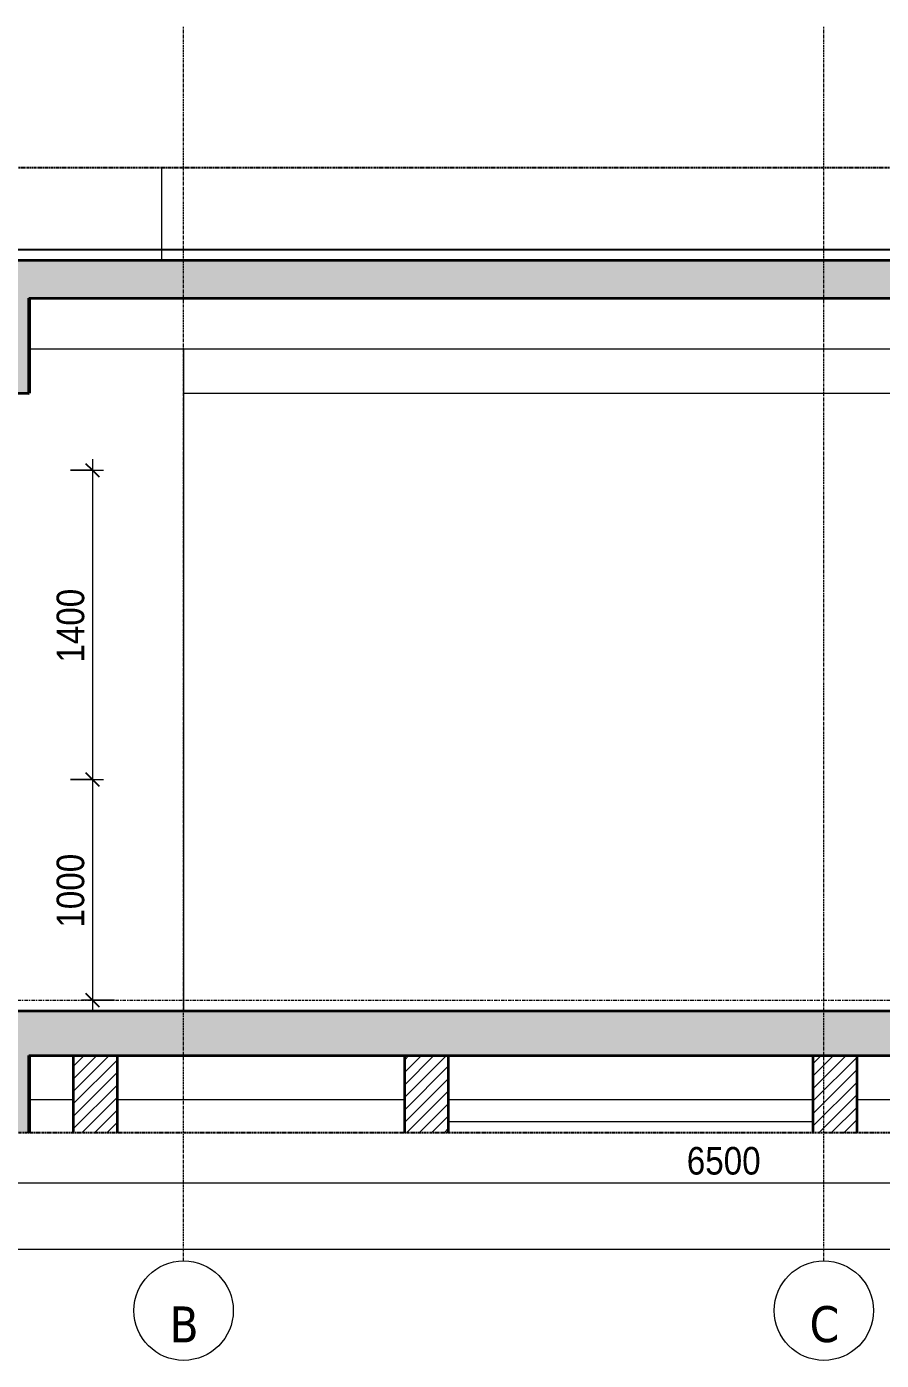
# Model space of a CAD drawing. Header units: millimetres. Extents: x 67190 to 250421, y 542 to 78637.
# Drawn here: x 112587 to 116458, y 570 to 6609 of the extents above; entities that cross this region are included whole.
import ezdxf

# ---------------------------------------------------------------- set-up
doc = ezdxf.new("R2010")
doc.units = ezdxf.units.MM
for name, pattern in [('Centre', [31.75, 6.35, -4.7625, 15.875, -4.7625]), ('Grid Line', [22.225, 12.7, -3.175, 3.175, -3.175]), ('Hidden', [7.14375, 4.7625, -2.38125]), ('IMPORT-CENTER _2_', [40.64, 25.4, -5.08, 5.08, -5.08])]:
    doc.linetypes.add(name, pattern=pattern)
for name, color, linetype, lineweight in [('0-6', 130, 'Continuous', 5), ('A-ANNO-DIMS', 211, 'Continuous', 9), ('A-ANNO-DIMS-50', 211, 'Continuous', 9), ('A-DETL-GENF', 92, 'Continuous', 18), ('A-DETL-GENF-4', 92, 'Hidden', 25), ('A-DETL-GENF-5', 9, 'Continuous', 18), ('A-DETL-MEDM', 33, 'Continuous', 35), ('A-FLOR-LEVL-2', 51, 'Centre', 9), ('A-WALL', 113, 'Continuous', 18), ('A-WALL-2', 250, 'Continuous', 35), ('A-WALL-PATT-2', 111, 'Continuous', 18), ('G-IMPT', 8, 'Continuous', 18), ('G-IMPT-3', 8, 'IMPORT-CENTER _2_', 18), ('M-EQPM', 50, 'Continuous', 18), ('M-EQPM-2', 50, 'Continuous', 25), ('S-BEAM-1', 71, 'Continuous', 5), ('S-BEAM-2', 7, 'Continuous', 18), ('S-BEAM-3', 90, 'Continuous', 50), ('S-COLS-7', 7, 'Continuous', 18), ('S-GRID-1', 1, 'Grid Line', 9), ('S-GRID-IDEN', 1, 'Continuous', 9)]:
    doc.layers.add(name, color=color, linetype=linetype, lineweight=lineweight)
doc.styles.add('Tahoma_B', font='tahomabd.ttf', dxfattribs={"height": 162.5})
doc.styles.add('UTM Avo', font='', dxfattribs={"width": 0.9, "height": 125})
doc.styles.get('UTM Avo').set_extended_font_data('UTM Avo')
doc.dimstyles.new('1_Dim_chi_tiet_2_5', dxfattribs={"dimscale": 304.8, "dimtxt": 124.912619, "dimasz": 0.19685, "dimexe": 0.164042, "dimexo": 0.0625, "dimgap": 0.016404, "dimtad": 1, "dimdec": 0, "dimrnd": 5, "dimzin": 0, "dimdsep": 46, "dimtxsty": 'UTM Avo', "dimblk1": 'OBLIQUE', "dimblk2": 'OBLIQUE', "dimsah": 1, "dimcen": 0.09, "dimdle": 0.164042, "dimazin": 0, "dimtfac": 1, "dimtdec": 4, "dimtix": 1, "dimtmove": 0, "dimatfit": 3, "dimfxl": 0.328084, "dimfxlon": 1, "dimtvp": 1, "dimtolj": 1, "dimtzin": 0, "dimarcsym": 2})
pattern_1 = [(45, (116194.962, 15875), (-28.28427, 28.28427), [])]

# ---------------------------------------------------------------- blocks, each defined once
blk = doc.blocks.new('NCV_TKTC_KET CAU_rvt-4-TKCS_CĂN HỘ LOẠI 5 - MẶT CẮT 3')
at = {"layer": 'S-BEAM-1'}
for points in [[(24836.9, 4950), (24836.9, 5380), (24835.3, 5380), (24835.3, 4950)], [(24836.9, 1600), (24836.9, 1950), (24835.3, 1950), (24835.3, 1600)]]:
    blk.add_hatch(color=256, dxfattribs=at).paths.add_polyline_path(points)
at = {"layer": 'S-BEAM-2'}
for p, q in [((24836.9, 5150), (28836.9, 5150)), ((25536.9, 5150), (25536.9, 4950)), ((25536.9, 4950), (30786.5, 4950)), ((24836.9, 1750), (25036.9, 1750)), ((25236.9, 1750), (26536.9, 1750)), ((26736.9, 1750), (28386.9, 1750)), ((28586.9, 1750), (28836.9, 1750))]:
    blk.add_line(p, q, dxfattribs=at)
at = {"layer": 'S-BEAM-3'}
for p, q in [((24836.9, 4950), (24836.9, 5380)), ((24835.3, 4950), (24836.9, 4950)), ((24836.9, 1600), (24836.9, 1950))]:
    blk.add_line(p, q, dxfattribs=at)
at = {"layer": 'S-COLS-7'}
for p, q in [((25436.9, 5971.8), (25436.9, 5550)), ((25536.9, 4950), (25536.9, 2150))]:
    blk.add_line(p, q, dxfattribs=at)
blk = doc.blocks.new('TKTC_XREF_251221_MB TANG 2-7 - TKTC_XREF_260130_MB TANG 2-5_dwg_THU NUOC - THU NUOC-444531-TKCS_MB TẦNG 1-4746810-TKCS_CĂN HỘ LOẠI 5 - MẶT CẮT 3')
at = {"layer": 'G-IMPT'}
for p, q in [((25012, 5600), (25162, 5600)), ((25162, 5600), (25012, 5600)), ((25037, 5600), (25137, 5600)), ((25137, 5600), (25037, 5600)), ((25052.9, 5600), (25046.9, 5600)), ((25046.9, 5600), (25052.9, 5600)), ((25059.3, 5600), (25065.3, 5600)), ((25065.3, 5600), (25059.3, 5600)), ((25071.7, 5600), (25077.7, 5600)), ((25077.7, 5600), (25071.7, 5600)), ((25090.2, 5600), (25084.2, 5600)), ((25084.2, 5600), (25090.2, 5600)), ((25090.2, 5600), (25084.2, 5600)), ((25084.2, 5600), (25090.2, 5600)), ((25087, 5600), (25087, 5600)), ((25087, 5600), (25087, 5600)), ((25087, 5600), (25087, 5600)), ((25087, 5600), (25087, 5600)), ((25102.2, 5600), (25096.2, 5600)), ((25096.2, 5600), (25102.2, 5600)), ((25114.6, 5600), (25108.6, 5600)), ((25108.6, 5600), (25114.6, 5600)), ((25121, 5600), (25127, 5600)), ((25127, 5600), (25121, 5600))]:
    blk.add_line(p, q, dxfattribs=at)
blk = doc.blocks.new('TKTC_XREF_251221_MB TANG 2-7 - TKTC_XREF_260130_MB TANG 2-5_dwg_$cc-4746806-TKCS_CĂN HỘ LOẠI 5 - MẶT CẮT 3')
at = {"layer": 'G-IMPT-3'}
for p, q in [((25953.3, 5600), (25832.2, 5600)), ((25893.1, 5600), (25892.4, 5600))]:
    blk.add_line(p, q, dxfattribs=at)
at = {"layer": 'M-EQPM'}
for p, q in [((25937.8, 5600), (25847.8, 5600)), ((25847.8, 5600), (25892.8, 5600)), ((25892.5, 5600), (25892.5, 5600)), ((25892.8, 5600), (25937.8, 5600))]:
    blk.add_line(p, q, dxfattribs=at)
blk = doc.blocks.new('TKTC_XREF_251221_MB TANG 2-7 - TKTC_XREF_260130_MB TANG 2-5_dwg_CUM U_DN100-V79-TKCS_CĂN HỘ LOẠI 5 - MẶT CẮT 3')
at = {"layer": 'G-IMPT'}
for p, q in [((25838.6, 5600), (25837.1, 5600)), ((25837.1, 5600), (25849.3, 5600)), ((25838.6, 5600), (25840.9, 5600)), ((25847.7, 5600), (25838.6, 5600)), ((25839.8, 5600), (25846.6, 5600)), ((25949, 5600), (25840, 5600)), ((25840.9, 5600), (25845.5, 5600)), ((25841.2, 5600), (25841.9, 5600)), ((25841.2, 5600), (25845.2, 5600)), ((25841.9, 5600), (25844.5, 5600)), ((25841.9, 5600), (25844.5, 5600)), ((25841.9, 5600), (25844.5, 5600)), ((25844.5, 5600), (25845.2, 5600)), ((25845.5, 5600), (25847.7, 5600)), ((25942.7, 5600), (25846.4, 5600)), ((25846.4, 5600), (25849.5, 5600)), ((25849.3, 5600), (25847.7, 5600)), ((25939.5, 5600), (25849.5, 5600)), ((25942.7, 5600), (25939.5, 5600)), ((25941.3, 5600), (25939.8, 5600)), ((25939.8, 5600), (25951.9, 5600)), ((25941.3, 5600), (25943.6, 5600)), ((25950.4, 5600), (25941.3, 5600)), ((25942.4, 5600), (25949.2, 5600)), ((25943.6, 5600), (25948.1, 5600)), ((25943.8, 5600), (25944.6, 5600)), ((25943.8, 5600), (25947.8, 5600)), ((25944.6, 5600), (25947.1, 5600)), ((25944.6, 5600), (25947.1, 5600)), ((25944.6, 5600), (25947.1, 5600)), ((25947.1, 5600), (25947.8, 5600)), ((25948.1, 5600), (25950.4, 5600)), ((25951.9, 5600), (25950.4, 5600))]:
    blk.add_line(p, q, dxfattribs=at)
blk = doc.blocks.new('TKTC_XREF_251221_MB TANG 2-7 - TKTC_XREF_260130_MB TANG 2-5_dwg_$cc-V83-TKCS_CĂN HỘ LOẠI 5 - MẶT CẮT 3')
at = {"layer": 'G-IMPT-3'}
for p, q in [((25236.5, 5600), (25357.6, 5600)), ((25296.7, 5600), (25297.3, 5600))]:
    blk.add_line(p, q, dxfattribs=at)
at = {"layer": 'M-EQPM'}
for p, q in [((25297, 5600), (25252, 5600)), ((25252, 5600), (25342, 5600)), ((25342, 5600), (25297, 5600)), ((25297.3, 5600), (25297.3, 5600))]:
    blk.add_line(p, q, dxfattribs=at)
blk = doc.blocks.new('TKTC_XREF_251221_MB TANG 2-7 - TKTC_XREF_260130_MB TANG 2-5_dwg_CUM U_DN100-V84-TKCS_CĂN HỘ LOẠI 5 - MẶT CẮT 3')
at = {"layer": 'G-IMPT'}
for p, q in [((25241.6, 5600), (25239.3, 5600)), ((25247.3, 5600), (25240.5, 5600)), ((25240.7, 5600), (25240.8, 5600)), ((25240.8, 5600), (25349.7, 5600)), ((25246.1, 5600), (25241.6, 5600)), ((25241.6, 5600), (25241.6, 5600)), ((25242.6, 5600), (25241.8, 5600)), ((25245.1, 5600), (25242.6, 5600)), ((25245.1, 5600), (25242.6, 5600)), ((25245.1, 5600), (25242.6, 5600)), ((25245.9, 5600), (25245.1, 5600)), ((25248.4, 5600), (25246.1, 5600)), ((25246.1, 5600), (25246.1, 5600)), ((25247.1, 5600), (25343.4, 5600)), ((25250.3, 5600), (25340.3, 5600)), ((25344.2, 5600), (25342, 5600)), ((25349.9, 5600), (25343.1, 5600)), ((25348.8, 5600), (25344.2, 5600)), ((25344.2, 5600), (25344.2, 5600)), ((25345.2, 5600), (25344.5, 5600)), ((25347.8, 5600), (25345.2, 5600)), ((25347.8, 5600), (25345.2, 5600)), ((25347.8, 5600), (25345.2, 5600)), ((25348.5, 5600), (25347.8, 5600)), ((25351, 5600), (25348.8, 5600)), ((25348.8, 5600), (25348.8, 5600)), ((25349.7, 5600), (25349.7, 5600))]:
    blk.add_line(p, q, dxfattribs=at)
at = {"layer": 'G-IMPT', "flags": 128}
for points in [[(25248.4, 5600), (25249.9, 5600), (25249.9, 5600), (25237.8, 5600), (25237.8, 5600), (25239.3, 5600)], [(25239.3, 5600), (25239.3, 5600), (25248.4, 5600), (25248.4, 5600)], [(25245.9, 5600), (25245.9, 5600), (25241.8, 5600), (25241.8, 5600)], [(25247, 5600), (25247.1, 5600), (25250.3, 5600)], [(25343.3, 5600), (25343.4, 5600), (25340.3, 5600)], [(25351.1, 5600), (25352.6, 5600), (25352.6, 5600), (25340.4, 5600), (25340.4, 5600), (25342, 5600)], [(25342, 5600), (25342, 5600), (25351.1, 5600), (25351, 5600)], [(25348.5, 5600), (25348.5, 5600), (25344.5, 5600), (25344.5, 5600)]]:
    blk.add_lwpolyline(points, dxfattribs=at)
blk = doc.blocks.new('TKTC_XREF_251221_MB TANG 2-7 - TKTC_XREF_260130_MB TANG 2-5_dwg_$cc-V85-TKCS_CĂN HỘ LOẠI 5 - MẶT CẮT 3')
at = {"layer": 'G-IMPT-3'}
for p, q in [((25790.8, 5600), (25669.7, 5600)), ((25729.8, 5600), (25730.6, 5600))]:
    blk.add_line(p, q, dxfattribs=at)
at = {"layer": 'M-EQPM'}
for p, q in [((25685.2, 5600), (25685.2, 5600)), ((25730.2, 5600), (25729.9, 5600)), ((25729.9, 5600), (25730.5, 5600)), ((25730.5, 5600), (25730.2, 5600))]:
    blk.add_line(p, q, dxfattribs=at)
blk = doc.blocks.new('TKTC_XREF_251221_MB TANG 2-7 - TKTC_XREF_260130_MB TANG 2-5_dwg_CUM U_DN100-V86-TKCS_CĂN HỘ LOẠI 5 - MẶT CẮT 3')
at = {"layer": 'G-IMPT'}
for p, q in [((25666.2, 5600), (25667, 5600)), ((25667, 5600), (25666.2, 5600)), ((25666.2, 5600), (25667, 5600)), ((25667, 5600), (25666.2, 5600)), ((25671.3, 5600), (25667, 5600)), ((25667, 5600), (25671.3, 5600)), ((25671.3, 5600), (25667, 5600)), ((25667, 5600), (25671.3, 5600)), ((25672.1, 5600), (25672.1, 5600)), ((25672.1, 5600), (25672.1, 5600)), ((25672.1, 5600), (25675.8, 5600)), ((25675.8, 5600), (25672.1, 5600)), ((25675.8, 5600), (25672.1, 5600)), ((25675.8, 5600), (25672.1, 5600)), ((25672.1, 5600), (25675.8, 5600)), ((25675.8, 5600), (25672.1, 5600)), ((25675.8, 5600), (25672.1, 5600)), ((25675.8, 5600), (25672.1, 5600)), ((25675.8, 5600), (25677.4, 5600)), ((25677.4, 5600), (25675.8, 5600)), ((25675.8, 5600), (25677.4, 5600)), ((25677.4, 5600), (25675.8, 5600)), ((25677.4, 5600), (25728.7, 5600)), ((25677.4, 5600), (25728.7, 5600)), ((25677.4, 5600), (25728.7, 5600)), ((25677.4, 5600), (25728.7, 5600)), ((25728.7, 5600), (25775.6, 5600)), ((25775.6, 5600), (25728.7, 5600)), ((25728.7, 5600), (25728.7, 5600)), ((25728.7, 5600), (25781.8, 5600)), ((25781.8, 5600), (25728.7, 5600))]:
    blk.add_line(p, q, dxfattribs=at)
blk = doc.blocks.new('TKTC_XREF_251221_MB TANG 2-7 - TKTC_XREF_260130_MB TANG 2-5_dwg_$cc-V87-TKCS_CĂN HỘ LOẠI 5 - MẶT CẮT 3')
at = {"layer": 'G-IMPT-3'}
for p, q in [((24345.4, 5600), (24498.4, 5600)), ((24421.9, 5600), (24421.9, 5600))]:
    blk.add_line(p, q, dxfattribs=at)
at = {"layer": 'M-EQPM'}
for p, q in [((24421.9, 5600), (24367.8, 5600)), ((24367.8, 5600), (24421.9, 5600)), ((24421.9, 5600), (24409.4, 5600)), ((24409.4, 5600), (24421.9, 5600)), ((24421.9, 5600), (24434.4, 5600)), ((24434.4, 5600), (24421.9, 5600)), ((24478.8, 5600), (24478.8, 5600))]:
    blk.add_line(p, q, dxfattribs=at)
blk = doc.blocks.new('TKTC_XREF_251221_MB TANG 2-7 - TKTC_XREF_260130_MB TANG 2-5_dwg_CUM U_DN100-V88-TKCS_CĂN HỘ LOẠI 5 - MẶT CẮT 3')
at = {"layer": 'G-IMPT'}
for p, q in [((24421.9, 5600), (24354.8, 5600)), ((24354.8, 5600), (24421.9, 5600)), ((24421.9, 5600), (24362.6, 5600)), ((24362.6, 5600), (24421.9, 5600)), ((24421.9, 5600), (24421.9, 5600)), ((24486.7, 5600), (24421.9, 5600)), ((24486.7, 5600), (24421.9, 5600)), ((24486.8, 5600), (24421.9, 5600)), ((24486.8, 5600), (24421.9, 5600)), ((24488.7, 5600), (24486.7, 5600)), ((24486.7, 5600), (24488.7, 5600)), ((24488.7, 5600), (24486.8, 5600)), ((24486.8, 5600), (24488.7, 5600)), ((24493.5, 5600), (24488.7, 5600)), ((24488.7, 5600), (24493.5, 5600)), ((24488.7, 5600), (24493.5, 5600)), ((24488.7, 5600), (24493.5, 5600)), ((24493.5, 5600), (24488.7, 5600)), ((24488.7, 5600), (24493.5, 5600)), ((24488.7, 5600), (24493.5, 5600)), ((24488.7, 5600), (24493.5, 5600)), ((24493.5, 5600), (24493.5, 5600)), ((24493.5, 5600), (24493.5, 5600)), ((24494.4, 5600), (24499.8, 5600)), ((24499.8, 5600), (24494.4, 5600)), ((24494.4, 5600), (24499.8, 5600)), ((24499.8, 5600), (24494.4, 5600)), ((24500.8, 5600), (24499.8, 5600)), ((24499.8, 5600), (24500.8, 5600)), ((24500.8, 5600), (24499.8, 5600)), ((24499.8, 5600), (24500.8, 5600))]:
    blk.add_line(p, q, dxfattribs=at)
blk = doc.blocks.new('TKTC_XREF_251221_MB TANG 2-7 - TKTC_XREF_260130_MB TANG 2-5_dwg_CUM U_DN100-V74-TKCS_CĂN HỘ LOẠI 5 - MẶT CẮT 3')
at = {"layer": 'G-IMPT'}
for p, q in [((28978.7, 5600), (28980.9, 5600)), ((28979.8, 5600), (28986.6, 5600)), ((28980.1, 5600), (28980.4, 5600)), ((29089.4, 5600), (28980.4, 5600)), ((28980.9, 5600), (28985.5, 5600)), ((28981, 5600), (28980.9, 5600)), ((28981.2, 5600), (28981.9, 5600)), ((28981.9, 5600), (28984.4, 5600)), ((28981.9, 5600), (28984.5, 5600)), ((28981.9, 5600), (28984.5, 5600)), ((28984.4, 5600), (28985.2, 5600)), ((28985.5, 5600), (28987.8, 5600)), ((28985.5, 5600), (28985.5, 5600)), ((29083.1, 5600), (28986.7, 5600)), ((29079.9, 5600), (28989.9, 5600)), ((29081.3, 5600), (29083.6, 5600)), ((29082.4, 5600), (29089.3, 5600)), ((29083.6, 5600), (29088.1, 5600)), ((29083.6, 5600), (29083.6, 5600)), ((29083.8, 5600), (29084.5, 5600)), ((29084.5, 5600), (29087.1, 5600)), ((29084.6, 5600), (29087.1, 5600)), ((29084.6, 5600), (29087.1, 5600)), ((29087.1, 5600), (29087.8, 5600)), ((29088.1, 5600), (29090.4, 5600)), ((29088.1, 5600), (29088.1, 5600)), ((29089, 5600), (29089.4, 5600))]:
    blk.add_line(p, q, dxfattribs=at)
at = {"layer": 'G-IMPT', "flags": 128}
for points in [[(28978.7, 5600), (28977.2, 5600), (28977.2, 5600), (28989.3, 5600), (28989.3, 5600), (28987.8, 5600)], [(28987.8, 5600), (28987.8, 5600), (28978.7, 5600), (28978.7, 5600)], [(28981.2, 5600), (28981.2, 5600), (28985.2, 5600), (28985.2, 5600)], [(28986.4, 5600), (28986.7, 5600), (28989.9, 5600)], [(29081.3, 5600), (29079.8, 5600), (29079.8, 5600), (29091.9, 5600), (29091.9, 5600), (29090.4, 5600)], [(29082.7, 5600), (29083.1, 5600), (29079.9, 5600)], [(29090.4, 5600), (29090.4, 5600), (29081.3, 5600), (29081.3, 5600)], [(29083.8, 5600), (29083.8, 5600), (29087.8, 5600), (29087.9, 5600)]]:
    blk.add_lwpolyline(points, dxfattribs=at)
blk = doc.blocks.new('TKTC_XREF_251221_MB TANG 2-7 - TKTC_XREF_260130_MB TANG 2-5_dwg_$cc-V73-TKCS_CĂN HỘ LOẠI 5 - MẶT CẮT 3')
at = {"layer": 'G-IMPT-3'}
for p, q in [((29095.5, 5600), (28974.4, 5600)), ((29035.3, 5600), (29034.5, 5600))]:
    blk.add_line(p, q, dxfattribs=at)
at = {"layer": 'M-EQPM'}
for p, q in [((29079.9, 5600), (28989.9, 5600)), ((28989.9, 5600), (29034.9, 5600)), ((29034.6, 5600), (29034.6, 5600)), ((29034.9, 5600), (29079.9, 5600))]:
    blk.add_line(p, q, dxfattribs=at)
blk = doc.blocks.new('TKTC_XREF_251221_MB TANG 2-7 - TKTC_XREF_251221_MB TANG 2-7-2039446-TKCS_CĂN HỘ LOẠI 5 - MẶT CẮT 3')
at = {"layer": 'M-EQPM'}
for p, q in [((25184.8, 5600), (25334.5, 5600)), ((25334.5, 5600), (25184.8, 5600)), ((25235.1, 5600), (25354.5, 5600)), ((25354.5, 5600), (25235.1, 5600)), ((25235.1, 5600), (25354.5, 5600)), ((25354.5, 5600), (25235.1, 5600)), ((25237, 5600), (25352.7, 5600)), ((25352.7, 5600), (25237, 5600)), ((25237, 5600), (25352.7, 5600)), ((25352.7, 5600), (25237, 5600)), ((25334.6, 5600), (25384.4, 5600)), ((25384.4, 5600), (25334.6, 5600)), ((25637.4, 5600), (25677.4, 5600)), ((25677.4, 5600), (25637.4, 5600)), ((25677.4, 5600), (25787.3, 5600)), ((25787.3, 5600), (25677.4, 5600)), ((25955, 5600), (25835.2, 5600)), ((25835.2, 5600), (25955, 5600)), ((25954.7, 5600), (25835.2, 5600)), ((25835.2, 5600), (25954.7, 5600)), ((26851.2, 5600), (26735.3, 5600)), ((26735.3, 5600), (26735.6, 5600)), ((26735.6, 5600), (26851.5, 5600)), ((26851.5, 5600), (26851.2, 5600))]:
    blk.add_line(p, q, dxfattribs=at)
at = {"layer": 'M-EQPM-2'}
blk.add_line((22927.4, 5600), (34015.7, 5600), dxfattribs=at)
for name, p in [('TKTC_XREF_251221_MB TANG 2-7 - TKTC_XREF_260130_MB TANG 2-5_dwg_THU NUOC - THU NUOC-444531-TKCS_MB TẦNG 1-4746810-TKCS_CĂN HỘ LOẠI 5 - MẶT CẮT 3', (-126.7, 0)), ('TKTC_XREF_251221_MB TANG 2-7 - TKTC_XREF_260130_MB TANG 2-5_dwg_THU NUOC - THU NUOC-444531-TKCS_MB TẦNG 1-4746810-TKCS_CĂN HỘ LOẠI 5 - MẶT CẮT 3', (-126.7, 0)), ('TKTC_XREF_251221_MB TANG 2-7 - TKTC_XREF_260130_MB TANG 2-5_dwg_THU NUOC - THU NUOC-444531-TKCS_MB TẦNG 1-4746810-TKCS_CĂN HỘ LOẠI 5 - MẶT CẮT 3', (-126.7, 0)), ('TKTC_XREF_251221_MB TANG 2-7 - TKTC_XREF_260130_MB TANG 2-5_dwg_THU NUOC - THU NUOC-444531-TKCS_MB TẦNG 1-4746810-TKCS_CĂN HỘ LOẠI 5 - MẶT CẮT 3', (0, 0)), ('TKTC_XREF_251221_MB TANG 2-7 - TKTC_XREF_260130_MB TANG 2-5_dwg_$cc-V87-TKCS_CĂN HỘ LOẠI 5 - MẶT CẮT 3', (847.6, 0)), ('TKTC_XREF_251221_MB TANG 2-7 - TKTC_XREF_260130_MB TANG 2-5_dwg_CUM U_DN100-V88-TKCS_CĂN HỘ LOẠI 5 - MẶT CẮT 3', (847.6, 0)), ('TKTC_XREF_251221_MB TANG 2-7 - TKTC_XREF_260130_MB TANG 2-5_dwg_$cc-V83-TKCS_CĂN HỘ LOẠI 5 - MẶT CẮT 3', (0, 0)), ('TKTC_XREF_251221_MB TANG 2-7 - TKTC_XREF_260130_MB TANG 2-5_dwg_$cc-V83-TKCS_CĂN HỘ LOẠI 5 - MẶT CẮT 3', (0, 0)), ('TKTC_XREF_251221_MB TANG 2-7 - TKTC_XREF_260130_MB TANG 2-5_dwg_CUM U_DN100-V84-TKCS_CĂN HỘ LOẠI 5 - MẶT CẮT 3', (0, 0)), ('TKTC_XREF_251221_MB TANG 2-7 - TKTC_XREF_260130_MB TANG 2-5_dwg_CUM U_DN100-V84-TKCS_CĂN HỘ LOẠI 5 - MẶT CẮT 3', (0, 0)), ('TKTC_XREF_251221_MB TANG 2-7 - TKTC_XREF_260130_MB TANG 2-5_dwg_CUM U_DN100-V86-TKCS_CĂN HỘ LOẠI 5 - MẶT CẮT 3', (0, 0)), ('TKTC_XREF_251221_MB TANG 2-7 - TKTC_XREF_260130_MB TANG 2-5_dwg_$cc-V85-TKCS_CĂN HỘ LOẠI 5 - MẶT CẮT 3', (0, 0)), ('TKTC_XREF_251221_MB TANG 2-7 - TKTC_XREF_260130_MB TANG 2-5_dwg_$cc-4746806-TKCS_CĂN HỘ LOẠI 5 - MẶT CẮT 3', (0, 0)), ('TKTC_XREF_251221_MB TANG 2-7 - TKTC_XREF_260130_MB TANG 2-5_dwg_CUM U_DN100-V79-TKCS_CĂN HỘ LOẠI 5 - MẶT CẮT 3', (0, 0)), ('TKTC_XREF_251221_MB TANG 2-7 - TKTC_XREF_260130_MB TANG 2-5_dwg_THU NUOC - THU NUOC-444531-TKCS_MB TẦNG 1-4746810-TKCS_CĂN HỘ LOẠI 5 - MẶT CẮT 3', (850, 0)), ('TKTC_XREF_251221_MB TANG 2-7 - TKTC_XREF_260130_MB TANG 2-5_dwg_$cc-4746806-TKCS_CĂN HỘ LOẠI 5 - MẶT CẮT 3', (900.3, 0)), ('TKTC_XREF_251221_MB TANG 2-7 - TKTC_XREF_260130_MB TANG 2-5_dwg_$cc-V73-TKCS_CĂN HỘ LOẠI 5 - MẶT CẮT 3', (-2241.8, 0)), ('TKTC_XREF_251221_MB TANG 2-7 - TKTC_XREF_260130_MB TANG 2-5_dwg_CUM U_DN100-V74-TKCS_CĂN HỘ LOẠI 5 - MẶT CẮT 3', (-2241.8, 0)), ('TKTC_XREF_251221_MB TANG 2-7 - TKTC_XREF_260130_MB TANG 2-5_dwg_CUM U_DN100-V74-TKCS_CĂN HỘ LOẠI 5 - MẶT CẮT 3', (-2241.8, 0))]:
    blk.add_blockref(name, p)
blk = doc.blocks.new('BORDER VIEW - BORDER VIEW-2590529-TKCS_CĂN HỘ LOẠI 5 - MẶT CẮT 3')
at = {"layer": 'A-DETL-GENF-4'}
for p, q in [((23077.4, 5971.8), (33865.7, 5971.8)), ((33865.7, 1600), (23077.4, 1600))]:
    blk.add_line(p, q, dxfattribs=at)
blk = doc.blocks.new('Grid - M_Grid Head - Circle-353313-TKCS_CĂN HỘ LOẠI 5 - MẶT CẮT 3')
at = {"layer": 'S-GRID-IDEN'}
blk.add_circle((25536.9, 794.5), 225, dxfattribs=at)
blk = doc.blocks.new('DIMBLOCK75-TKCS_CĂN HỘ LOẠI 5 - MẶT CẮT 3')
at = {"layer": 'A-ANNO-DIMS-50'}
for p, q in [((112785.5, 4600), (112935.5, 4600)), ((112885.5, 4600), (112785.5, 4600)), ((112885.5, 4650), (112885.5, 3200)), ((112785.5, 3200), (112935.5, 3200)), ((112885.5, 3200), (112785.5, 3200))]:
    blk.add_line(p, q, dxfattribs=at)
at = {"layer": 'A-ANNO-DIMS-50', "lineweight": 25}
for p, q in [((112885.5, 4600), (112855.5, 4630)), ((112885.5, 4600), (112915.5, 4570)), ((112885.5, 3200), (112855.5, 3230)), ((112885.5, 3200), (112915.5, 3170))]:
    blk.add_line(p, q, dxfattribs=at)
at = {"layer": 'A-ANNO-DIMS-50', "color": 0, "insert": (112723.1, 3728.8), "char_height": 125, "width": 410.824, "attachment_point": 1, "rotation": 90, "line_spacing_factor": 1.110334, "style": 'UTM Avo'}
blk.add_mtext('1400', dxfattribs=at)
blk = doc.blocks.new('_Oblique')
at = {"color": 0, "linetype": 'ByBlock', "lineweight": -2}
blk.add_line((-0.5, -0.5), (0.5, 0.5), dxfattribs=at)
blk = doc.blocks.new('DIMBLOCK76-TKCS_CĂN HỘ LOẠI 5 - MẶT CẮT 3')
at = {"layer": 'A-ANNO-DIMS-50', "lineweight": 25}
for p, q in [((112885.5, 3200), (112855.5, 3230)), ((112885.5, 3200), (112915.5, 3170)), ((112885.5, 2200), (112855.5, 2230)), ((112885.5, 2200), (112915.5, 2170))]:
    blk.add_line(p, q, dxfattribs=at)
at = {"layer": 'A-ANNO-DIMS-50'}
for p, q in [((112785.5, 3200), (112935.5, 3200)), ((112885.5, 3200), (112785.5, 3200)), ((112885.5, 3200), (112885.5, 2150)), ((112985.5, 2200), (112835.5, 2200)), ((112885.5, 2200), (112985.5, 2200))]:
    blk.add_line(p, q, dxfattribs=at)
at = {"layer": 'A-ANNO-DIMS-50', "color": 0, "insert": (112723.1, 2528.8), "char_height": 125, "width": 410.824, "attachment_point": 1, "rotation": 90, "line_spacing_factor": 1.110334, "style": 'UTM Avo'}
blk.add_mtext('1000', dxfattribs=at)
blk = doc.blocks.new('DIMBLOCK79-TKCS_CĂN HỘ LOẠI 5 - MẶT CẮT 3')
at = {"layer": 'A-ANNO-DIMS-50'}
for p, q in [((112498.3, 1473.4), (112498.3, 1323.4)), ((112498.3, 1373.4), (112498.3, 1473.4)), ((118998.3, 1473.4), (118998.3, 1323.4)), ((118998.3, 1373.4), (118998.3, 1473.4)), ((112498.3, 1373.4), (118998.3, 1373.4))]:
    blk.add_line(p, q, dxfattribs=at)
at = {"layer": 'A-ANNO-DIMS-50', "lineweight": 25}
for p, q in [((112498.3, 1373.4), (112528.3, 1403.4)), ((118998.3, 1373.4), (119028.3, 1403.4)), ((112498.3, 1373.4), (112468.3, 1343.4)), ((118998.3, 1373.4), (118968.3, 1343.4))]:
    blk.add_line(p, q, dxfattribs=at)
at = {"layer": 'A-ANNO-DIMS-50', "color": 0, "insert": (115577.2, 1535.7), "char_height": 125, "width": 410.824, "attachment_point": 1, "line_spacing_factor": 1.110334, "style": 'UTM Avo'}
blk.add_mtext('6500', dxfattribs=at)
blk = doc.blocks.new('DIMBLOCK82-TKCS_CĂN HỘ LOẠI 5 - MẶT CẮT 3')
at = {"layer": 'A-ANNO-DIMS-50'}
for p, q in [((112298.3, 1173.4), (112298.3, 1023.4)), ((112298.3, 1073.4), (112298.3, 1173.4)), ((121298.3, 1173.4), (121298.3, 1023.4)), ((121298.3, 1073.4), (121298.3, 1173.4)), ((112248.3, 1073.4), (121348.3, 1073.4))]:
    blk.add_line(p, q, dxfattribs=at)
at = {"layer": 'A-ANNO-DIMS-50', "lineweight": 25}
for p, q in [((112298.3, 1073.4), (112328.3, 1103.4)), ((121298.3, 1073.4), (121328.3, 1103.4)), ((112298.3, 1073.4), (112268.3, 1043.4)), ((121298.3, 1073.4), (121268.3, 1043.4))]:
    blk.add_line(p, q, dxfattribs=at)
at = {"layer": 'A-ANNO-DIMS-50', "color": 0, "insert": (116627.2, 1235.7), "char_height": 125, "width": 410.824, "attachment_point": 1, "line_spacing_factor": 1.110334, "style": 'UTM Avo'}
blk.add_mtext('9000', dxfattribs=at)

msp = doc.modelspace()

# ---------------------------------------------------------------- hatches: boundary and pattern name
at = {"layer": 'A-DETL-GENF-5'}
h = msp.add_hatch(dxfattribs=at)
h.set_pattern_fill('FP_8', color=256, style=0, pattern_type=2)
h.set_pattern_definition([(50, (116194.96, 15875), (364.368, -31.8783), [38.1, -419.1]), (355, (116194.96, 15875), (-70.486, 382.113), [30.48, -335.28]), (100.451, (116225.33, 15872.34), (293.885, 350.233), [32.38, -356.18]), (46.184, (116194.96, 15976.6), (542.158, -84.086), [57.15, -628.65]), (96.636, (116240.14, 15969.6), (474.805, 494.855), [48.57, -534.27]), (351.184, (116194.96, 15976.6), (474.81, 494.85), [45.72, -502.92]), (21, (116245.76, 15951.2), (303.2285, -204.5305), [38.1, -419.1]), (326, (116245.76, 15951.2), (123.604, 368.376), [30.48, -335.28]), (71.451, (116271.03, 15934.16), (426.834, 163.843), [32.38, -356.18]), (37.5, (116194.96, 15875), (6.1766, 169.1102), [3.353, -327.863, 3.353, -337.007, -336.55]), (37.5, (116194.96, 15875), (6.1766, 169.1102), [-671.576, 3.353, -333.197]), (7.5, (116194.96, 15875), (133.6389, 200.3615), [3.353, -190.703, 3.353, -320.243, -128.27]), (7.5, (116194.96, 15875), (133.6389, 200.3615), [-517.652, 3.353, -124.917]), (327.5, (116081.68, 15875), (271.1818, -11.4584), [3.353, -123.647, 3.353, -392.887, -525.78]), (327.5, (116081.68, 15875), (271.1818, -11.4584), [-523.24, 3.353, -522.427]), (317.5, (116030.88, 15875), (296.2585, 50.853), [3.353, -161.747, 3.353, -259.791, -373.38]), (317.5, (116030.88, 15875), (296.2585, 50.853), [-428.244, 3.353, -370.027]), (45, (116194.96, 15875), (-125.7236, 125.7236), []), (45, (116194.96, 16065.5), (-125.7236, 125.7236), [])])
h.paths.add_polyline_path([(112298.3, 1600), (112596.7, 1600), (112596.7, 1950), (116598.3, 1950), (116598.3, 1750), (116798.3, 1750), (116798.3, 1930), (120696.3, 1930), (120696.3, 1700), (121296.3, 1700), (121296.3, 1950), (121777.1, 1950), (121777.1, 2150), (112296.7, 2150), (112296.7, 1600)])
h.paths.add_polyline_path([(112498.3, 4950), (112596.7, 4950), (112596.7, 5380), (116598.3, 5380), (116598.3, 5150), (116798.3, 5150), (116798.3, 5330), (120696.3, 5330), (120696.3, 5100), (121296.3, 5100), (121296.3, 5350), (121777.1, 5350), (121777.1, 5550), (112296.7, 5550), (112296.7, 4950), (112298.8, 4950)])
at = {"layer": 'A-WALL-PATT-2'}
h = msp.add_hatch(dxfattribs=at)
h.set_pattern_fill('FP_9', color=256, style=0, pattern_type=2)
h.set_pattern_definition(pattern_1)
h.paths.add_polyline_path([(112998.3, 1600), (112998.3, 1950), (112798.3, 1950), (112798.3, 1600)])
h = msp.add_hatch(dxfattribs=at)
h.set_pattern_fill('FP_9', color=256, style=0, pattern_type=2)
h.set_pattern_definition(pattern_1)
h.paths.add_polyline_path([(114498.3, 1600), (114498.3, 1950), (114298.3, 1950), (114298.3, 1600), (114458.3, 1600)])
h = msp.add_hatch(dxfattribs=at)
h.set_pattern_fill('FP_9', color=256, style=0, pattern_type=2)
h.set_pattern_definition(pattern_1)
h.paths.add_polyline_path([(116348.3, 1600), (116348.3, 1950), (116148.3, 1950), (116148.3, 1600), (116233.4, 1600)])

# ---------------------------------------------------------------- linework, layer by layer
at = {"layer": 'A-DETL-MEDM'}
for p, q in [((121777.1, 5550), (112296.7, 5550)), ((112596.7, 4950), (112596.7, 5380)), ((112596.7, 5380), (116598.3, 5380)), ((112296.7, 4950), (112596.7, 4950)), ((121777.1, 2150), (112296.7, 2150)), ((112596.7, 1600), (112596.7, 1950)), ((112596.7, 1950), (116598.3, 1950))]:
    msp.add_line(p, q, dxfattribs=at)
at = {"layer": 'A-FLOR-LEVL-2'}
for p, q in [((110279.8, 5600), (122443.2, 5600)), ((110279.8, 2200), (122443.2, 2200))]:
    msp.add_line(p, q, dxfattribs=at)
at = {"layer": 'A-WALL'}
msp.add_line((116148.3, 1650), (114498.3, 1650), dxfattribs=at)
at = {"layer": 'A-WALL-2'}
for p, q in [((112798.3, 1950), (112798.3, 1600)), ((112998.3, 1600), (112998.3, 1950)), ((114298.3, 1950), (114298.3, 1600)), ((114498.3, 1600), (114498.3, 1950)), ((116148.3, 1950), (116148.3, 1600)), ((116348.3, 1600), (116348.3, 1950))]:
    msp.add_line(p, q, dxfattribs=at)
at = {"layer": 'S-GRID-1'}
for p, q in [((113298.3, 5358.9), (113298.3, 6608.9)), ((116198.3, 5358.9), (116198.3, 6608.9)), ((113298.3, 2269.5), (113298.3, 5358.9)), ((116198.3, 2269.5), (116198.3, 5358.9)), ((113298.3, 1019.5), (113298.3, 2269.5)), ((116198.3, 1019.5), (116198.3, 2269.5))]:
    msp.add_line(p, q, dxfattribs=at)

# ---------------------------------------------------------------- block references
at = {"layer": '0-6'}
msp.add_blockref('NCV_TKTC_KET CAU_rvt-4-TKCS_CĂN HỘ LOẠI 5 - MẶT CẮT 3', (87761.4, 0), dxfattribs=at)
at = {"layer": 'A-DETL-GENF'}
msp.add_blockref('BORDER VIEW - BORDER VIEW-2590529-TKCS_CĂN HỘ LOẠI 5 - MẶT CẮT 3', (87761.4, 0), dxfattribs=at)
at = {"layer": 'M-EQPM'}
msp.add_blockref('TKTC_XREF_251221_MB TANG 2-7 - TKTC_XREF_251221_MB TANG 2-7-2039446-TKCS_CĂN HỘ LOẠI 5 - MẶT CẮT 3', (87761.4, 0), dxfattribs=at)
at = {"layer": 'S-GRID-IDEN'}
for p in [(87761.4, 0), (90661.4, 0)]:
    msp.add_blockref('Grid - M_Grid Head - Circle-353313-TKCS_CĂN HỘ LOẠI 5 - MẶT CẮT 3', p, dxfattribs=at)

# ---------------------------------------------------------------- dimensions: what is measured, and where the dimension line sits
at = {"layer": 'A-ANNO-DIMS'}
for base, p1, p2, override, picture, middle in [((112885.5, 3200), (112785.5, 4600), (112785.5, 3200), {"dimpost": '<>', "dimfxl": 1400}, 'DIMBLOCK75-TKCS_CĂN HỘ LOẠI 5 - MẶT CẮT 3', (112815.8, 3900)), ((112885.5, 2200), (112785.5, 3200), (112985.5, 2200), {"dimpost": '<>', "dimfxl": 1019.803903}, 'DIMBLOCK76-TKCS_CĂN HỘ LOẠI 5 - MẶT CẮT 3', (112815.8, 2700))]:
    dim = msp.add_linear_dim(base=base, p1=p1, p2=p2, angle=90, dimstyle='1_Dim_chi_tiet_2_5', override=override, dxfattribs=at)
    dim.commit()
    dim.dimension.update_dxf_attribs({"geometry": picture, "text_midpoint": middle})
for base, p1, p2, override, picture, middle in [((118998.3, 1373.4), (112498.3, 1473.4), (118998.3, 1473.4), {"dimpost": '<>', "dimfxl": 6499.973178}, 'DIMBLOCK79-TKCS_CĂN HỘ LOẠI 5 - MẶT CẮT 3', (115748.3, 1443)), ((121298.3, 1073.4), (112298.3, 1173.4), (121298.3, 1173.4), {"dimpost": '<>', "dimfxl": 9000}, 'DIMBLOCK82-TKCS_CĂN HỘ LOẠI 5 - MẶT CẮT 3', (116798.3, 1143))]:
    dim = msp.add_linear_dim(base=base, p1=p1, p2=p2, dimstyle='1_Dim_chi_tiet_2_5', override=override, dxfattribs=at)
    dim.commit()
    dim.dimension.update_dxf_attribs({"geometry": picture, "text_midpoint": middle})

# ---------------------------------------------------------------- next in the draw order: texts
at = {"layer": 'S-GRID-IDEN', "char_height": 162.5, "attachment_point": 5, "line_spacing_factor": 0.996129, "style": 'Tahoma_B', "bg_fill": 3, "box_fill_scale": 1.25, "bg_fill_color": 256, "bg_fill_true_color": 13158600, "bg_fill_transparency": 0}
for s, insert, width in [('\\pt634.99962,1269.99925,1905.0005,2540.00013,3174.99975,3809.99937,4445.00062,5080.00025,5714.99987,6349.9995,6985.00075,7620.00037,8255,8889.99962,9524.99925,10160.0005,10795.00013,11429.99975,12064.99938,12700.00063,13335.00025,13969.99988,14604.9995,15240.00075,15875.00038,16510,17144.99963,17779.99925,18415.0005,19050.00013,19684.99975,20319.99938;B', (113300.4, 732.1), 155.5), ('\\pt634.99962,1269.99925,1905.0005,2540.00013,3174.99975,3809.99937,4445.00062,5080.00025,5714.99987,6349.9995,6985.00075,7620.00037,8255,8889.99962,9524.99925,10160.0005,10795.00013,11429.99975,12064.99938,12700.00063,13335.00025,13969.99988,14604.9995,15240.00075,15875.00038,16510,17144.99963,17779.99925,18415.0005,19050.00013,19684.99975,20319.99938;C', (116200.4, 732.1), 152)]:
    msp.add_mtext(s, dxfattribs=dict(at, insert=insert, width=width))

doc.saveas('drawing.dxf')
